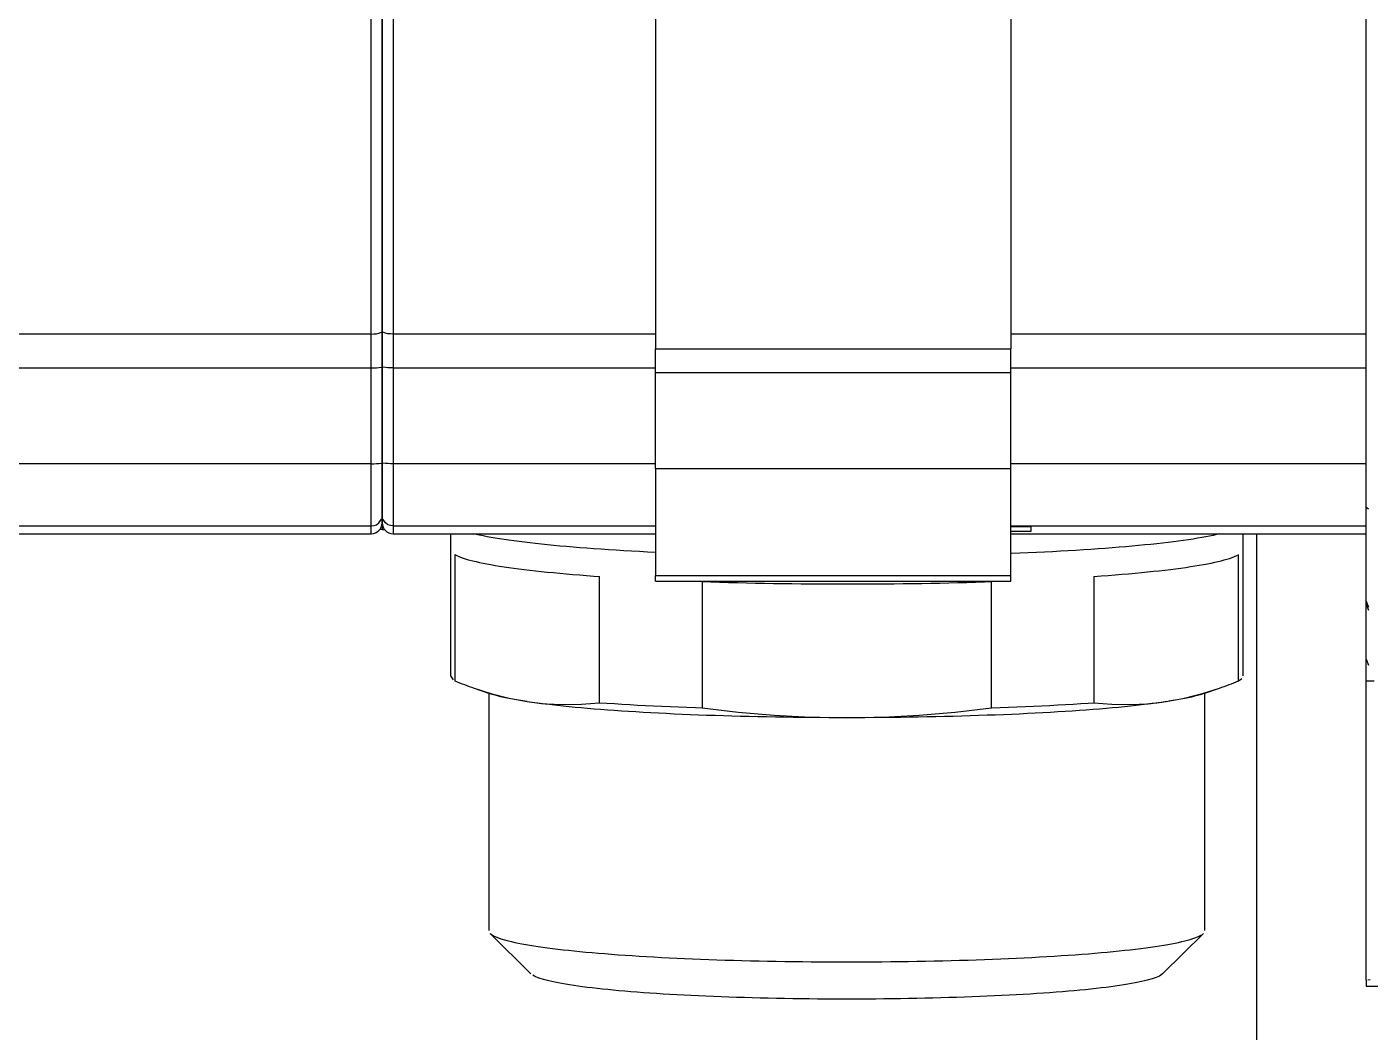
# Model space of a CAD drawing. Header units: millimetres. Extents: x 441156 to 441876, y 4514765 to 4515211.
# Drawn here: x 441490.2165 to 441490.4623, y 4515046.7734 to 4515046.9573 of the extents above; entities that cross this region are included whole.
import ezdxf

# ---------------------------------------------------------------- set-up
doc = ezdxf.new("R2010")
doc.units = ezdxf.units.MM
for name, color, linetype in [('Collettore SL', 7, 'Continuous'), ('Etichertta', 252, 'Continuous'), ('Piantone', 5, 'Continuous'), ('Staffa', 8, 'Continuous')]:
    doc.layers.add(name, color=color, linetype=linetype)

msp = doc.modelspace()

# ---------------------------------------------------------------- linework, layer by layer
at = {"layer": 'Collettore SL', "color": 254, "linetype": 'Continuous'}
for p, q in [((441490.2795003175, 4515046.901143648), (441490.2795003175, 4515047.08112115)), ((441490.2815003175, 4515046.901729777), (441490.2815003175, 4515047.080875974)), ((441490.2815003175, 4515047.080875974), (441490.2815003175, 4515046.901729777)), ((441490.2835003175, 4515047.08112115), (441490.2835003175, 4515046.901143648)), ((441490.2795003175, 4515046.901143648), (441490.1465003175, 4515046.901143648)), ((441490.2795003175, 4515046.894966393), (441490.2795003175, 4515046.901143648)), ((441490.2815003175, 4515046.895140704), (441490.2815003175, 4515046.901729777)), ((441490.2815003175, 4515046.901729777), (441490.2815003175, 4515046.895140704)), ((441490.3315003175, 4515046.901143648), (441490.2835003175, 4515046.901143648)), ((441490.2835003175, 4515046.901143648), (441490.2835003175, 4515046.894966393)), ((441490.4615003175, 4515046.901143648), (441490.3965003175, 4515046.901143648)), ((441490.1465003175, 4515046.894966393), (441490.2795003175, 4515046.894966393)), ((441490.2795003175, 4515046.877421947), (441490.2795003175, 4515046.894966393)), ((441490.2815003175, 4515046.877596259), (441490.2815003175, 4515046.895140704)), ((441490.2815003175, 4515046.895140704), (441490.2815003175, 4515046.877596259)), ((441490.2835003175, 4515046.894966393), (441490.3315003175, 4515046.894966393)), ((441490.2835003175, 4515046.894966393), (441490.2835003175, 4515046.877421947)), ((441490.3965003175, 4515046.894966393), (441490.4615003175, 4515046.894966393)), ((441490.2795003175, 4515046.877421947), (441490.1465003175, 4515046.877421947)), ((441490.2795003175, 4515046.866037474), (441490.2795003175, 4515046.877421947)), ((441490.2815003175, 4515046.868033301), (441490.2815003175, 4515046.877596259)), ((441490.2815003175, 4515046.877596259), (441490.2815003175, 4515046.868033301)), ((441490.3315003175, 4515046.877421947), (441490.2835003175, 4515046.877421947)), ((441490.2835003175, 4515046.877421947), (441490.2835003175, 4515046.866037474)), ((441490.4615003175, 4515046.877421947), (441490.3965003175, 4515046.877421947)), ((441490.2815003175, 4515046.866597868), (441490.2815003175, 4515046.868033301)), ((441490.2815003175, 4515046.868033301), (441490.2815003175, 4515046.866597868)), ((441490.1465003175, 4515046.866037474), (441490.2795003175, 4515046.866037474)), ((441490.2795003175, 4515046.864597867), (441490.2795003175, 4515046.866037474)), ((441490.2815003175, 4515046.866597868), (441490.2815003175, 4515046.865395549)), ((441490.2835003175, 4515046.866037474), (441490.3315003175, 4515046.866037474)), ((441490.2835003175, 4515046.866037474), (441490.2835003175, 4515046.864597867)), ((441490.3965003175, 4515046.866037474), (441490.4615003175, 4515046.866037474)), ((441490.3965003175, 4515046.865916626), (441490.4002503175, 4515046.865916626)), ((441490.4002503175, 4515046.865088319), (441490.4002503175, 4515046.865916626)), ((441490.157088747, 4515046.864597867), (441490.2795003175, 4515046.864597867)), ((441490.2815003175, 4515046.865395549), (441490.281098576, 4515046.865395549)), ((441490.2815003175, 4515046.865398976), (441490.2818999494, 4515046.865398359)), ((441490.2835003175, 4515046.864597867), (441490.3259459691, 4515046.864597867)), ((441490.3259343512, 4515046.864597868), (441490.331489655, 4515046.864606398)), ((441490.3965003175, 4515046.865088319), (441490.4002503175, 4515046.865088319)), ((441490.3965021928, 4515046.864623599), (441490.4070896255, 4515046.864597867)), ((441490.407088747, 4515046.864597867), (441490.4615003175, 4515046.864597867))]:
    msp.add_line(p, q, dxfattribs=at)
for points in [[(441490.2795003175, 4515046.901143648, 0), (441490.2795701165, 4515046.901144004, 0), (441490.2796398305, 4515046.901145075, 0), (441490.2797093744, 4515046.901146859, 0), (441490.2797786637, 4515046.901149352, 0), (441490.2798476138, 4515046.901152552, 0), (441490.2799161409, 4515046.901156456, 0), (441490.2799841613, 4515046.901161058, 0), (441490.2800515922, 4515046.901166353, 0), (441490.2801183515, 4515046.901172335, 0), (441490.2801843578, 4515046.901178995, 0), (441490.2802495307, 4515046.901186327, 0), (441490.2803137908, 4515046.901194321, 0), (441490.2803770598, 4515046.901202967, 0), (441490.2804392606, 4515046.901212255, 0), (441490.2805003175, 4515046.901222174, 0), (441490.280560156, 4515046.901232711, 0), (441490.2806187033, 4515046.901243853, 0), (441490.280675888, 4515046.901255588, 0), (441490.2807316405, 4515046.901267901, 0), (441490.2807858927, 4515046.901280776, 0), (441490.2808385787, 4515046.901294198, 0), (441490.2808896342, 4515046.901308151, 0), (441490.2809389971, 4515046.901322617, 0), (441490.2809866071, 4515046.90133758, 0), (441490.2810324064, 4515046.90135302, 0), (441490.281076339, 4515046.90136892, 0), (441490.2811183515, 4515046.901385259, 0), (441490.2811583926, 4515046.901402017, 0), (441490.2811964137, 4515046.901419176, 0), (441490.2812323683, 4515046.901436712, 0), (441490.2812662127, 4515046.901454605, 0), (441490.2812979056, 4515046.901472834, 0), (441490.2813274084, 4515046.901491377, 0), (441490.2813546852, 4515046.901510209, 0), (441490.2813797027, 4515046.901529308, 0), (441490.2814024305, 4515046.901548653, 0), (441490.2814228409, 4515046.901568217, 0), (441490.281440909, 4515046.901587979, 0), (441490.2814566127, 4515046.901607913, 0), (441490.281469933, 4515046.901627996, 0), (441490.2814808536, 4515046.901648203, 0), (441490.2814893613, 4515046.901668509, 0), (441490.2814954456, 4515046.90168889, 0), (441490.2814990992, 4515046.901709321, 0), (441490.2815003175, 4515046.901729777, 0)], [(441490.2835003175, 4515046.901143648, 0), (441490.2834305185, 4515046.901144004, 0), (441490.2833608045, 4515046.901145075, 0), (441490.2832912606, 4515046.901146859, 0), (441490.2832219713, 4515046.901149352, 0), (441490.2831530211, 4515046.901152552, 0), (441490.2830844941, 4515046.901156456, 0), (441490.2830164737, 4515046.901161058, 0), (441490.2829490428, 4515046.901166353, 0), (441490.2828822835, 4515046.901172335, 0), (441490.2828162772, 4515046.901178995, 0), (441490.2827511043, 4515046.901186327, 0), (441490.2826868442, 4515046.901194321, 0), (441490.2826235752, 4515046.901202967, 0), (441490.2825613744, 4515046.901212255, 0), (441490.2825003175, 4515046.901222174, 0), (441490.282440479, 4515046.901232711, 0), (441490.2823819317, 4515046.901243853, 0), (441490.282324747, 4515046.901255588, 0), (441490.2822689945, 4515046.901267901, 0), (441490.2822147423, 4515046.901280776, 0), (441490.2821620563, 4515046.901294198, 0), (441490.2821110007, 4515046.901308151, 0), (441490.2820616379, 4515046.901322617, 0), (441490.2820140278, 4515046.90133758, 0), (441490.2819682286, 4515046.90135302, 0), (441490.281924296, 4515046.90136892, 0), (441490.2818822835, 4515046.901385259, 0), (441490.2818422423, 4515046.901402017, 0), (441490.2818042213, 4515046.901419176, 0), (441490.2817682667, 4515046.901436712, 0), (441490.2817344223, 4515046.901454605, 0), (441490.2817027294, 4515046.901472834, 0), (441490.2816732266, 4515046.901491377, 0), (441490.2816459498, 4515046.901510209, 0), (441490.2816209323, 4515046.901529308, 0), (441490.2815982045, 4515046.901548653, 0), (441490.2815777941, 4515046.901568217, 0), (441490.281559726, 4515046.901587979, 0), (441490.2815440223, 4515046.901607913, 0), (441490.281530702, 4515046.901627996, 0), (441490.2815197813, 4515046.901648203, 0), (441490.2815112737, 4515046.901668509, 0), (441490.2815051894, 4515046.90168889, 0), (441490.2815015359, 4515046.901709321, 0), (441490.2815003175, 4515046.901729777, 0)], [(441490.2795003175, 4515046.894966393, 0), (441490.2795701165, 4515046.894966499, 0), (441490.2796398305, 4515046.894966817, 0), (441490.2797093744, 4515046.894967347, 0), (441490.2797786637, 4515046.894968089, 0), (441490.2798476138, 4515046.894969041, 0), (441490.2799161409, 4515046.894970202, 0), (441490.2799841613, 4515046.89497157, 0), (441490.2800515922, 4515046.894973145, 0), (441490.2801183515, 4515046.894974924, 0), (441490.2801843578, 4515046.894976905, 0), (441490.2802495307, 4515046.894979085, 0), (441490.2803137908, 4515046.894981463, 0), (441490.2803770598, 4515046.894984034, 0), (441490.2804392606, 4515046.894986796, 0), (441490.2805003175, 4515046.894989746, 0), (441490.280560156, 4515046.89499288, 0), (441490.2806187033, 4515046.894996193, 0), (441490.280675888, 4515046.894999683, 0), (441490.2807316405, 4515046.895003345, 0), (441490.2807858927, 4515046.895007174, 0), (441490.2808385787, 4515046.895011165, 0), (441490.2808896342, 4515046.895015315, 0), (441490.2809389971, 4515046.895019617, 0), (441490.2809866071, 4515046.895024067, 0), (441490.2810324064, 4515046.895028659, 0), (441490.281076339, 4515046.895033387, 0), (441490.2811183515, 4515046.895038246, 0), (441490.2811583926, 4515046.895043231, 0), (441490.2811964137, 4515046.895048333, 0), (441490.2812323683, 4515046.895053548, 0), (441490.2812662127, 4515046.895058869, 0), (441490.2812979056, 4515046.895064291, 0), (441490.2813274084, 4515046.895069805, 0), (441490.2813546852, 4515046.895075406, 0), (441490.2813797027, 4515046.895081086, 0), (441490.2814024305, 4515046.895086839, 0), (441490.2814228409, 4515046.895092657, 0), (441490.281440909, 4515046.895098534, 0), (441490.2814566127, 4515046.895104462, 0), (441490.281469933, 4515046.895110435, 0), (441490.2814808536, 4515046.895116445, 0), (441490.2814893613, 4515046.895122483, 0), (441490.2814954456, 4515046.895128544, 0), (441490.2814990992, 4515046.89513462, 0), (441490.2815003175, 4515046.895140704, 0)], [(441490.2835003175, 4515046.894966393, 0), (441490.2834305185, 4515046.894966499, 0), (441490.2833608045, 4515046.894966817, 0), (441490.2832912606, 4515046.894967347, 0), (441490.2832219713, 4515046.894968089, 0), (441490.2831530211, 4515046.894969041, 0), (441490.2830844941, 4515046.894970202, 0), (441490.2830164737, 4515046.89497157, 0), (441490.2829490428, 4515046.894973145, 0), (441490.2828822835, 4515046.894974924, 0), (441490.2828162772, 4515046.894976905, 0), (441490.2827511043, 4515046.894979085, 0), (441490.2826868442, 4515046.894981463, 0), (441490.2826235752, 4515046.894984034, 0), (441490.2825613744, 4515046.894986796, 0), (441490.2825003175, 4515046.894989746, 0), (441490.282440479, 4515046.89499288, 0), (441490.2823819317, 4515046.894996193, 0), (441490.282324747, 4515046.894999683, 0), (441490.2822689945, 4515046.895003345, 0), (441490.2822147423, 4515046.895007174, 0), (441490.2821620563, 4515046.895011165, 0), (441490.2821110007, 4515046.895015315, 0), (441490.2820616379, 4515046.895019617, 0), (441490.2820140278, 4515046.895024067, 0), (441490.2819682286, 4515046.895028659, 0), (441490.281924296, 4515046.895033387, 0), (441490.2818822835, 4515046.895038246, 0), (441490.2818422423, 4515046.895043231, 0), (441490.2818042213, 4515046.895048333, 0), (441490.2817682667, 4515046.895053548, 0), (441490.2817344223, 4515046.895058869, 0), (441490.2817027294, 4515046.895064291, 0), (441490.2816732266, 4515046.895069805, 0), (441490.2816459498, 4515046.895075406, 0), (441490.2816209323, 4515046.895081086, 0), (441490.2815982045, 4515046.895086839, 0), (441490.2815777941, 4515046.895092657, 0), (441490.281559726, 4515046.895098534, 0), (441490.2815440223, 4515046.895104462, 0), (441490.281530702, 4515046.895110435, 0), (441490.2815197813, 4515046.895116445, 0), (441490.2815112737, 4515046.895122483, 0), (441490.2815051894, 4515046.895128544, 0), (441490.2815015359, 4515046.89513462, 0), (441490.2815003175, 4515046.895140704, 0)], [(441490.2795003175, 4515046.877421947, 0), (441490.2795701165, 4515046.877422053, 0), (441490.2796398305, 4515046.877422372, 0), (441490.2797093744, 4515046.877422902, 0), (441490.2797786637, 4515046.877423644, 0), (441490.2798476138, 4515046.877424595, 0), (441490.2799161409, 4515046.877425756, 0), (441490.2799841613, 4515046.877427125, 0), (441490.2800515922, 4515046.8774287, 0), (441490.2801183515, 4515046.877430479, 0), (441490.2801843578, 4515046.877432459, 0), (441490.2802495307, 4515046.87743464, 0), (441490.2803137908, 4515046.877437017, 0), (441490.2803770598, 4515046.877439588, 0), (441490.2804392606, 4515046.877442351, 0), (441490.2805003175, 4515046.8774453, 0), (441490.280560156, 4515046.877448434, 0), (441490.2806187033, 4515046.877451748, 0), (441490.280675888, 4515046.877455237, 0), (441490.2807316405, 4515046.877458899, 0), (441490.2807858927, 4515046.877462728, 0), (441490.2808385787, 4515046.87746672, 0), (441490.2808896342, 4515046.87747087, 0), (441490.2809389971, 4515046.877475171, 0), (441490.2809866071, 4515046.877479621, 0), (441490.2810324064, 4515046.877484214, 0), (441490.281076339, 4515046.877488942, 0), (441490.2811183515, 4515046.877493801, 0), (441490.2811583926, 4515046.877498785, 0), (441490.2811964137, 4515046.877503888, 0), (441490.2812323683, 4515046.877509103, 0), (441490.2812662127, 4515046.877514425, 0), (441490.2812979056, 4515046.877519846, 0), (441490.2813274084, 4515046.877525359, 0), (441490.2813546852, 4515046.87753096, 0), (441490.2813797027, 4515046.877536641, 0), (441490.2814024305, 4515046.877542393, 0), (441490.2814228409, 4515046.877548212, 0), (441490.281440909, 4515046.877554089, 0), (441490.2814566127, 4515046.877560018, 0), (441490.281469933, 4515046.87756599, 0), (441490.2814808536, 4515046.877571999, 0), (441490.2814893613, 4515046.877578038, 0), (441490.2814954456, 4515046.8775841, 0), (441490.2814990992, 4515046.877590176, 0), (441490.2815003175, 4515046.877596259, 0)], [(441490.2835003175, 4515046.877421947, 0), (441490.2834305185, 4515046.877422053, 0), (441490.2833608045, 4515046.877422372, 0), (441490.2832912606, 4515046.877422902, 0), (441490.2832219713, 4515046.877423644, 0), (441490.2831530211, 4515046.877424595, 0), (441490.2830844941, 4515046.877425756, 0), (441490.2830164737, 4515046.877427125, 0), (441490.2829490428, 4515046.8774287, 0), (441490.2828822835, 4515046.877430479, 0), (441490.2828162772, 4515046.877432459, 0), (441490.2827511043, 4515046.87743464, 0), (441490.2826868442, 4515046.877437017, 0), (441490.2826235752, 4515046.877439588, 0), (441490.2825613744, 4515046.877442351, 0), (441490.2825003175, 4515046.8774453, 0), (441490.282440479, 4515046.877448434, 0), (441490.2823819317, 4515046.877451748, 0), (441490.282324747, 4515046.877455237, 0), (441490.2822689945, 4515046.877458899, 0), (441490.2822147423, 4515046.877462728, 0), (441490.2821620563, 4515046.87746672, 0), (441490.2821110007, 4515046.87747087, 0), (441490.2820616379, 4515046.877475171, 0), (441490.2820140278, 4515046.877479621, 0), (441490.2819682286, 4515046.877484214, 0), (441490.281924296, 4515046.877488942, 0), (441490.2818822835, 4515046.877493801, 0), (441490.2818422423, 4515046.877498785, 0), (441490.2818042213, 4515046.877503888, 0), (441490.2817682667, 4515046.877509103, 0), (441490.2817344223, 4515046.877514425, 0), (441490.2817027294, 4515046.877519846, 0), (441490.2816732266, 4515046.877525359, 0), (441490.2816459498, 4515046.87753096, 0), (441490.2816209323, 4515046.877536641, 0), (441490.2815982045, 4515046.877542393, 0), (441490.2815777941, 4515046.877548212, 0), (441490.281559726, 4515046.877554089, 0), (441490.2815440223, 4515046.877560018, 0), (441490.281530702, 4515046.87756599, 0), (441490.2815197813, 4515046.877571999, 0), (441490.2815112737, 4515046.877578038, 0), (441490.2815051894, 4515046.8775841, 0), (441490.2815015359, 4515046.877590176, 0), (441490.2815003175, 4515046.877596259, 0)], [(441490.2795003175, 4515046.866037474, 0), (441490.2795701165, 4515046.866038689, 0), (441490.2796398305, 4515046.866042336, 0), (441490.2797093744, 4515046.866048407, 0), (441490.2797786637, 4515046.866056897, 0), (441490.2798476138, 4515046.866067795, 0), (441490.2799161409, 4515046.866081088, 0), (441490.2799841613, 4515046.866096758, 0), (441490.2800515922, 4515046.866114789, 0), (441490.2801183515, 4515046.866135157, 0), (441490.2801843578, 4515046.866157837, 0), (441490.2802495307, 4515046.866182802, 0), (441490.2803137908, 4515046.866210022, 0), (441490.2803770598, 4515046.866239463, 0), (441490.2804392606, 4515046.86627109, 0), (441490.2805003175, 4515046.866304864, 0), (441490.280560156, 4515046.866340743, 0), (441490.2806187033, 4515046.866378685, 0), (441490.280675888, 4515046.866418643, 0), (441490.2807316405, 4515046.866460567, 0), (441490.2807858927, 4515046.866504408, 0), (441490.2808385787, 4515046.866550112, 0), (441490.2808896342, 4515046.866597623, 0), (441490.2809389971, 4515046.866646883, 0), (441490.2809866071, 4515046.866697832, 0), (441490.2810324064, 4515046.866750408, 0), (441490.281076339, 4515046.866804547, 0), (441490.2811183515, 4515046.866860183, 0), (441490.2811583926, 4515046.866917249, 0), (441490.2811964137, 4515046.866975673, 0), (441490.2812323683, 4515046.867035387, 0), (441490.2812662127, 4515046.867096317, 0), (441490.2812979056, 4515046.867158388, 0), (441490.2813274084, 4515046.867221525, 0), (441490.2813546852, 4515046.867285651, 0), (441490.2813797027, 4515046.867350688, 0), (441490.2814024305, 4515046.867416557, 0), (441490.2814228409, 4515046.867483176, 0), (441490.281440909, 4515046.867550467, 0), (441490.2814566127, 4515046.867618346, 0), (441490.281469933, 4515046.867686729, 0), (441490.2814808536, 4515046.867755536, 0), (441490.2814893613, 4515046.86782468, 0), (441490.2814954456, 4515046.86789408, 0), (441490.2814990992, 4515046.867963647, 0), (441490.2815003175, 4515046.868033301, 0)], [(441490.2835003175, 4515046.866037474, 0), (441490.2834305185, 4515046.866038689, 0), (441490.2833608045, 4515046.866042336, 0), (441490.2832912606, 4515046.866048407, 0), (441490.2832219713, 4515046.866056897, 0), (441490.2831530211, 4515046.866067795, 0), (441490.2830844941, 4515046.866081088, 0), (441490.2830164737, 4515046.866096758, 0), (441490.2829490428, 4515046.866114789, 0), (441490.2828822835, 4515046.866135157, 0), (441490.2828162772, 4515046.866157837, 0), (441490.2827511043, 4515046.866182802, 0), (441490.2826868442, 4515046.866210022, 0), (441490.2826235752, 4515046.866239463, 0), (441490.2825613744, 4515046.86627109, 0), (441490.2825003175, 4515046.866304864, 0), (441490.282440479, 4515046.866340743, 0), (441490.2823819317, 4515046.866378685, 0), (441490.282324747, 4515046.866418643, 0), (441490.2822689945, 4515046.866460567, 0), (441490.2822147423, 4515046.866504408, 0), (441490.2821620563, 4515046.866550112, 0), (441490.2821110007, 4515046.866597623, 0), (441490.2820616379, 4515046.866646883, 0), (441490.2820140278, 4515046.866697832, 0), (441490.2819682286, 4515046.866750408, 0), (441490.281924296, 4515046.866804547, 0), (441490.2818822835, 4515046.866860183, 0), (441490.2818422423, 4515046.866917249, 0), (441490.2818042213, 4515046.866975673, 0), (441490.2817682667, 4515046.867035387, 0), (441490.2817344223, 4515046.867096317, 0), (441490.2817027294, 4515046.867158388, 0), (441490.2816732266, 4515046.867221525, 0), (441490.2816459498, 4515046.867285651, 0), (441490.2816209323, 4515046.867350688, 0), (441490.2815982045, 4515046.867416557, 0), (441490.2815777941, 4515046.867483176, 0), (441490.281559726, 4515046.867550467, 0), (441490.2815440223, 4515046.867618346, 0), (441490.281530702, 4515046.867686729, 0), (441490.2815197813, 4515046.867755536, 0), (441490.2815112737, 4515046.86782468, 0), (441490.2815051894, 4515046.86789408, 0), (441490.2815015359, 4515046.867963647, 0), (441490.2815003175, 4515046.868033301, 0)]]:
    msp.add_polyline3d(points, dxfattribs=at)
for centre, start, end in [((441490.2795003175, 4515046.866597868), 270, 0), ((441490.2835003175, 4515046.866597868), 180, 270)]:
    msp.add_arc(centre, 0.00199999999999978, start, end, dxfattribs=at)
at = {"layer": 'Etichertta', "color": 254, "linetype": 'Continuous'}
for p, q in [((441490.3315003175, 4515047.082137289), (441490.3315003175, 4515046.898418914)), ((441490.3965003175, 4515047.082137289), (441490.3965003175, 4515046.898418914)), ((441490.3315003175, 4515046.898418914), (441490.3965003175, 4515046.898418914)), ((441490.3315003175, 4515046.894094835), (441490.3315003175, 4515046.898418914)), ((441490.3965003175, 4515046.894094835), (441490.3965003175, 4515046.898418914)), ((441490.3315003175, 4515046.894094835), (441490.3965003175, 4515046.894094835)), ((441490.3315003175, 4515046.876550389), (441490.3315003175, 4515046.894094835)), ((441490.3965003175, 4515046.876550389), (441490.3965003175, 4515046.894094835)), ((441490.3315003175, 4515046.876550389), (441490.3965003175, 4515046.876550389)), ((441490.3315003175, 4515046.876550389), (441490.3315003175, 4515046.856969096)), ((441490.3965003175, 4515046.856969096), (441490.3965003175, 4515046.876550389)), ((441490.3315003175, 4515046.856969096), (441490.3965003175, 4515046.856969096)), ((441490.3315003175, 4515046.855951558), (441490.3315003175, 4515046.856969096)), ((441490.3315003175, 4515046.855951558), (441490.3965003175, 4515046.855951558)), ((441490.3965003175, 4515046.855951558), (441490.3965003175, 4515046.856969096))]:
    msp.add_line(p, q, dxfattribs=at)
at = {"layer": 'Piantone', "color": 254, "linetype": 'Continuous'}
for p, q in [((441490.2940003175, 4515046.864597867), (441490.2940003175, 4515046.838653645)), ((441490.4390003175, 4515046.838653645), (441490.4390003175, 4515046.864597867)), ((441490.2948148462, 4515046.860801069), (441490.2948148462, 4515046.837709128)), ((441490.4381857888, 4515046.837709128), (441490.4381857888, 4515046.860801069)), ((441490.3212723593, 4515046.83371515), (441490.3212723593, 4515046.856807091)), ((441490.3400428044, 4515046.855862574), (441490.3400428044, 4515046.832770633)), ((441490.3929578306, 4515046.832770633), (441490.3929578306, 4515046.855862574)), ((441490.4117282757, 4515046.856807091), (441490.4117282757, 4515046.83371515)), ((441490.2983056573, 4515046.836367629), (441490.3009793793, 4515046.835426601)), ((441490.4320212557, 4515046.835426601), (441490.4346948269, 4515046.836367576)), ((441490.3010003175, 4515046.835419252), (441490.3010003175, 4515046.792011958)), ((441490.4320003175, 4515046.792011958), (441490.4320003175, 4515046.835419252)), ((441490.3012514762, 4515046.791512511), (441490.3087227176, 4515046.78409824)), ((441490.4242779174, 4515046.78409824), (441490.4317491588, 4515046.791512511))]:
    msp.add_line(p, q, dxfattribs=at)
for points in [[(441490.3315003175, 4515046.861192853, 0), (441490.3300187466, 4515046.861266024, 0), (441490.3285573027, 4515046.861342209, 0), (441490.3271167921, 4515046.861421364, 0), (441490.3256980097, 4515046.861503446, 0), (441490.3243017381, 4515046.861588409, 0), (441490.3229287476, 4515046.861676208, 0), (441490.3215797959, 4515046.861766792, 0), (441490.3202556269, 4515046.861860113, 0), (441490.3189569715, 4515046.861956119, 0), (441490.3176845459, 4515046.862054756, 0), (441490.3164390523, 4515046.862155971, 0), (441490.3152211776, 4515046.862259707, 0), (441490.314031594, 4515046.862365909, 0), (441490.3128709577, 4515046.862474516, 0), (441490.3117399089, 4515046.862585468, 0), (441490.3106390717, 4515046.862698706, 0), (441490.3095690535, 4515046.862814165, 0), (441490.3085304445, 4515046.862931783, 0), (441490.3075238178, 4515046.863051495, 0), (441490.3065497287, 4515046.863173234, 0), (441490.3056087146, 4515046.863296933, 0), (441490.3047012948, 4515046.863422525, 0), (441490.3038279698, 4515046.863549939, 0), (441490.3029892215, 4515046.863679106, 0), (441490.3021855126, 4515046.863809955, 0), (441490.3014172864, 4515046.863942413, 0), (441490.300684967, 4515046.864076406, 0), (441490.2999889581, 4515046.864211862, 0), (441490.299329644, 4515046.864348705, 0), (441490.2987073882, 4515046.864486859, 0), (441490.2982381766, 4515046.864597867, 0)], [(441490.3315003175, 4515046.861192853, 0), (441490.3300187466, 4515046.861266024, 0), (441490.3285573027, 4515046.861342209, 0), (441490.3271167921, 4515046.861421364, 0), (441490.3256980097, 4515046.861503446, 0), (441490.3243017381, 4515046.861588409, 0), (441490.3229287476, 4515046.861676208, 0), (441490.3215797959, 4515046.861766792, 0), (441490.3202556269, 4515046.861860113, 0), (441490.3189569715, 4515046.861956119, 0), (441490.3176845459, 4515046.862054756, 0), (441490.3164390523, 4515046.862155971, 0), (441490.3152211776, 4515046.862259707, 0), (441490.314031594, 4515046.862365909, 0), (441490.3128709577, 4515046.862474516, 0), (441490.3117399089, 4515046.862585468, 0), (441490.3106390717, 4515046.862698706, 0), (441490.3095690535, 4515046.862814165, 0), (441490.3085304445, 4515046.862931783, 0), (441490.3075238178, 4515046.863051495, 0), (441490.3065497287, 4515046.863173234, 0), (441490.3056087146, 4515046.863296933, 0), (441490.3047012948, 4515046.863422525, 0), (441490.3038279698, 4515046.863549939, 0), (441490.3029892215, 4515046.863679106, 0), (441490.3021855126, 4515046.863809955, 0), (441490.3014172864, 4515046.863942413, 0), (441490.300684967, 4515046.864076406, 0), (441490.2999889581, 4515046.864211862, 0), (441490.299329644, 4515046.864348705, 0), (441490.2987073882, 4515046.864486859, 0), (441490.2982381766, 4515046.864597867, 0)], [(441490.4347624584, 4515046.864597867, 0), (441490.4341699877, 4515046.864458721, 0), (441490.4335401833, 4515046.864320827, 0), (441490.4328733927, 4515046.864184259, 0), (441490.4321699837, 4515046.864049095, 0), (441490.4314303444, 4515046.863915406, 0), (441490.4306548829, 4515046.86378327, 0), (441490.429844027, 4515046.863652756, 0), (441490.4289982241, 4515046.86352394, 0), (441490.4281179407, 4515046.86339689, 0), (441490.4272036626, 4515046.863271676, 0), (441490.4262558941, 4515046.863148369, 0), (441490.4252751582, 4515046.863027036, 0), (441490.4242619959, 4515046.862907744, 0), (441490.4232169662, 4515046.862790558, 0), (441490.4221406456, 4515046.862675545, 0), (441490.421033628, 4515046.862562766, 0), (441490.4198965241, 4515046.862452284, 0), (441490.4187299612, 4515046.862344162, 0), (441490.4175345829, 4515046.862238456, 0), (441490.4163110488, 4515046.862135226, 0), (441490.4150600338, 4515046.862034529, 0), (441490.4137822283, 4515046.861936422, 0), (441490.412478337, 4515046.861840957, 0), (441490.4111490794, 4515046.861748187, 0), (441490.4097951889, 4515046.861658164, 0), (441490.4084174124, 4515046.861570938, 0), (441490.40701651, 4515046.861486555, 0), (441490.4055932546, 4515046.861405063, 0), (441490.4041484314, 4515046.861326507, 0), (441490.4026828376, 4515046.861250931, 0), (441490.4011972817, 4515046.861178376, 0), (441490.3996925834, 4515046.861108881, 0), (441490.3981695726, 4515046.861042487, 0), (441490.3966290898, 4515046.860979227, 0), (441490.3965003175, 4515046.860974113, 0)], [(441490.4347624584, 4515046.864597867, 0), (441490.4341699877, 4515046.864458721, 0), (441490.4335401833, 4515046.864320827, 0), (441490.4328733927, 4515046.864184259, 0), (441490.4321699837, 4515046.864049095, 0), (441490.4314303444, 4515046.863915406, 0), (441490.4306548829, 4515046.86378327, 0), (441490.429844027, 4515046.863652756, 0), (441490.4289982241, 4515046.86352394, 0), (441490.4281179407, 4515046.86339689, 0), (441490.4272036626, 4515046.863271676, 0), (441490.4262558941, 4515046.863148369, 0), (441490.4252751582, 4515046.863027036, 0), (441490.4242619959, 4515046.862907744, 0), (441490.4232169662, 4515046.862790558, 0), (441490.4221406456, 4515046.862675545, 0), (441490.421033628, 4515046.862562766, 0), (441490.4198965241, 4515046.862452284, 0), (441490.4187299612, 4515046.862344162, 0), (441490.4175345829, 4515046.862238456, 0), (441490.4163110488, 4515046.862135226, 0), (441490.4150600338, 4515046.862034529, 0), (441490.4137822283, 4515046.861936422, 0), (441490.412478337, 4515046.861840957, 0), (441490.4111490794, 4515046.861748187, 0), (441490.4097951889, 4515046.861658164, 0), (441490.4084174124, 4515046.861570938, 0), (441490.40701651, 4515046.861486555, 0), (441490.4055932546, 4515046.861405063, 0), (441490.4041484314, 4515046.861326507, 0), (441490.4026828376, 4515046.861250931, 0), (441490.4011972817, 4515046.861178376, 0), (441490.3996925834, 4515046.861108881, 0), (441490.3981695726, 4515046.861042487, 0), (441490.3966290898, 4515046.860979227, 0), (441490.3965003175, 4515046.860974113, 0)], [(441490.2948148462, 4515046.860801069, 0), (441490.2950891499, 4515046.860654589, 0), (441490.2954028516, 4515046.86050871, 0), (441490.2957557781, 4515046.860363515, 0), (441490.2961477347, 4515046.860219081, 0), (441490.2965785051, 4515046.860075491, 0), (441490.2970478518, 4515046.85993282, 0), (441490.2975555158, 4515046.85979115, 0), (441490.298101217, 4515046.859650559, 0), (441490.2986846543, 4515046.859511124, 0), (441490.2993055059, 4515046.85937292, 0), (441490.2999634292, 4515046.859236027, 0), (441490.3006580612, 4515046.859100518, 0), (441490.3013890187, 4515046.858966468, 0), (441490.3021558985, 4515046.858833951, 0), (441490.3029582774, 4515046.858703041, 0), (441490.3037957128, 4515046.858573809, 0), (441490.3046677426, 4515046.858446327, 0), (441490.3055738858, 4515046.858320666, 0), (441490.3065136424, 4515046.858196893, 0), (441490.3074864939, 4515046.858075079, 0), (441490.3084919037, 4515046.85795529, 0), (441490.309529317, 4515046.857837591, 0), (441490.3105981615, 4515046.85772205, 0), (441490.3116978475, 4515046.857608727, 0), (441490.3128277683, 4515046.857497687, 0), (441490.3139873005, 4515046.857388991, 0), (441490.3151758044, 4515046.857282698, 0), (441490.3163926243, 4515046.857178868, 0), (441490.3176370889, 4515046.857077557, 0), (441490.3189085117, 4515046.856978821, 0), (441490.320206191, 4515046.856882715, 0), (441490.3212723593, 4515046.856807091, 0)], [(441490.4117282757, 4515046.856807091, 0), (441490.4130466282, 4515046.856901036, 0), (441490.4143393009, 4515046.856997653, 0), (441490.4156055806, 4515046.857096889, 0), (441490.4168447686, 4515046.85719869, 0), (441490.4180561813, 4515046.857303, 0), (441490.4192391504, 4515046.85740976, 0), (441490.4203930233, 4515046.857518913, 0), (441490.4215171632, 4515046.857630398, 0), (441490.4226109501, 4515046.857744154, 0), (441490.4236737805, 4515046.857860116, 0), (441490.4247050679, 4515046.857978223, 0), (441490.4257042435, 4515046.858098407, 0), (441490.426670756, 4515046.858220604, 0), (441490.4276040722, 4515046.858344746, 0), (441490.4285036771, 4515046.858470764, 0), (441490.4293690745, 4515046.858598589, 0), (441490.4301997868, 4515046.85872815, 0), (441490.4309953558, 4515046.858859375, 0), (441490.4317553426, 4515046.858992194, 0), (441490.4324793278, 4515046.859126531, 0), (441490.4331669121, 4515046.859262313, 0), (441490.433817716, 4515046.859399465, 0), (441490.4344313807, 4515046.859537912, 0), (441490.4350075674, 4515046.859677576, 0), (441490.4355459583, 4515046.859818381, 0), (441490.4360462564, 4515046.85996025, 0), (441490.4365081856, 4515046.860103103, 0), (441490.4369314912, 4515046.860246863, 0), (441490.4373159395, 4515046.860391449, 0), (441490.4376613185, 4515046.860536783, 0), (441490.4379674376, 4515046.860682784, 0), (441490.4381857888, 4515046.860801069, 0)], [(441490.3400428044, 4515046.855862574, 0), (441490.3416354606, 4515046.855810038, 0), (441490.343241835, 4515046.855760776, 0), (441490.3448610411, 4515046.855714818, 0), (441490.3464921857, 4515046.855672185, 0), (441490.348134369, 4515046.855632904, 0), (441490.3497866848, 4515046.855596995, 0), (441490.3514482216, 4515046.855564478, 0), (441490.3531180628, 4515046.855535371, 0), (441490.354795287, 4515046.855509691, 0), (441490.3564789689, 4515046.855487451, 0), (441490.3581681796, 4515046.855468663, 0), (441490.3598619872, 4515046.855453338, 0), (441490.3615594573, 4515046.855441486, 0), (441490.3632596532, 4515046.855433111, 0), (441490.364961637, 4515046.855428218, 0), (441490.3666644697, 4515046.855426812, 0), (441490.3683672119, 4515046.85542889, 0), (441490.370068924, 4515046.855434454, 0), (441490.3717686674, 4515046.8554435, 0), (441490.3734655042, 4515046.855456023, 0), (441490.3751584982, 4515046.855472016, 0), (441490.3768467155, 4515046.85549147, 0), (441490.3785292247, 4515046.855514375, 0), (441490.3802050974, 4515046.855540716, 0), (441490.3818734091, 4515046.855570482, 0), (441490.3835332394, 4515046.855603654, 0), (441490.3851836726, 4515046.855640215, 0), (441490.3868237981, 4515046.855680144, 0), (441490.3884527109, 4515046.855723419, 0), (441490.3900695126, 4515046.855770017, 0), (441490.391673311, 4515046.855819913, 0), (441490.3929578306, 4515046.855862574, 0)], [(441490.2940003175, 4515046.838653645, 0), (441490.2940203168, 4515046.838505237, 0), (441490.2940803037, 4515046.838356911, 0), (441490.2941802451, 4515046.838208748, 0), (441490.2943200858, 4515046.838060832, 0), (441490.2944997487, 4515046.837913241, 0), (441490.2947191348, 4515046.83776606, 0), (441490.2948148462, 4515046.837709128, 0)], [(441490.4381857888, 4515046.837709128, 0), (441490.4384205433, 4515046.837856129, 0), (441490.4386156191, 4515046.83800357, 0), (441490.4387709085, 4515046.83815137, 0), (441490.4388863257, 4515046.838299448, 0), (441490.4389618073, 4515046.83844772, 0), (441490.4389973116, 4515046.838596106, 0), (441490.4390003175, 4515046.838653645, 0)], [(441490.2983072759, 4515046.836367059, 0), (441490.3014001046, 4515046.835371763, 0), (441490.3047177509, 4515046.834519824, 0), (441490.3080436027, 4515046.833899213, 0)], [(441490.4249570323, 4515046.833899213, 0), (441490.4282642214, 4515046.834515683, 0), (441490.4315714105, 4515046.835363297, 0), (441490.4346933326, 4515046.83636705, 0)], [(441490.3080436027, 4515046.833899213, 0), (441490.3072394149, 4515046.834024098, 0), (441490.3064703433, 4515046.834150651, 0), (441490.3057368437, 4515046.8342788, 0), (441490.3050393507, 4515046.834408466, 0), (441490.3043782777, 4515046.834539573, 0), (441490.3037540164, 4515046.834672044, 0), (441490.3031669367, 4515046.8348058, 0), (441490.3026173865, 4515046.834940761, 0), (441490.3021056915, 4515046.835076849, 0), (441490.3016321548, 4515046.835213983, 0), (441490.3011970571, 4515046.835352079, 0), (441490.3009793793, 4515046.835426601, 0)], [(441490.3665003175, 4515046.830957706, 0), (441490.364857302, 4515046.83095945, 0), (441490.3632152601, 4515046.830964678, 0), (441490.3615751649, 4515046.830973388, 0), (441490.3599379882, 4515046.830985574, 0), (441490.3583047001, 4515046.831001231, 0), (441490.3566762684, 4515046.831020348, 0), (441490.3550536582, 4515046.831042914, 0), (441490.353437831, 4515046.831068915, 0), (441490.3518297442, 4515046.831098337, 0), (441490.3502303509, 4515046.831131161, 0), (441490.3486405985, 4515046.831167368, 0), (441490.3470614293, 4515046.831206938, 0), (441490.3454937791, 4515046.831249846, 0), (441490.3439385766, 4515046.831296067, 0), (441490.3423967437, 4515046.831345573, 0), (441490.3408691938, 4515046.831398336, 0), (441490.3393568321, 4515046.831454324, 0), (441490.3378605549, 4515046.831513504, 0), (441490.3363812487, 4515046.83157584, 0), (441490.3349197903, 4515046.831641296, 0), (441490.3334770455, 4515046.831709833, 0), (441490.3320538693, 4515046.831781411, 0), (441490.3306511051, 4515046.831855986, 0), (441490.3292695841, 4515046.831933516, 0), (441490.3279101249, 4515046.832013953, 0), (441490.3265735331, 4515046.832097251, 0), (441490.3252606008, 4515046.832183359, 0), (441490.3239721059, 4515046.832272227, 0), (441490.322708812, 4515046.832363802, 0), (441490.3214714676, 4515046.83245803, 0), (441490.3202608061, 4515046.832554855, 0), (441490.3190775447, 4515046.832654221, 0), (441490.3179223846, 4515046.832756067, 0), (441490.3167960104, 4515046.832860333, 0), (441490.3156990894, 4515046.832966957, 0), (441490.3146322719, 4515046.833075877, 0), (441490.3135961898, 4515046.833187029, 0), (441490.3125914571, 4515046.833300345, 0), (441490.3116186692, 4515046.833415759, 0), (441490.3106784026, 4515046.833533203, 0), (441490.3097712144, 4515046.833652606, 0), (441490.3088976422, 4515046.8337739, 0), (441490.3080582037, 4515046.833897009, 0), (441490.3080436027, 4515046.833899213, 0)], [(441490.3080436027, 4515046.833899213, 0), (441490.3113507919, 4515046.833517189, 0), (441490.314657981, 4515046.833366307, 0), (441490.317968785, 4515046.833437294, 0), (441490.3212723593, 4515046.83371515, 0)], [(441490.3212723593, 4515046.83371515, 0), (441490.3226156643, 4515046.83362393, 0), (441490.3239831807, 4515046.833535485, 0), (441490.325374154, 4515046.833449864, 0), (441490.3267878168, 4515046.833367114, 0), (441490.3282233892, 4515046.833287281, 0), (441490.3296800792, 4515046.833210408, 0), (441490.3311570831, 4515046.833136538, 0), (441490.3326535861, 4515046.833065712, 0), (441490.3341687624, 4515046.832997969, 0), (441490.3357017763, 4515046.832933346, 0), (441490.3372517818, 4515046.832871879, 0), (441490.338817924, 4515046.832813602, 0), (441490.3400428044, 4515046.832770633, 0)], [(441490.4249570323, 4515046.833899213, 0), (441490.4241182046, 4515046.833776071, 0), (441490.4232452344, 4515046.833654745, 0), (441490.4223386387, 4515046.833535307, 0), (441490.4213989549, 4515046.833417828, 0), (441490.4204267398, 4515046.833302378, 0), (441490.4194225695, 4515046.833189023, 0), (441490.418387039, 4515046.833077833, 0), (441490.417320762, 4515046.832968872, 0), (441490.4162243702, 4515046.832862206, 0), (441490.4150985135, 4515046.832757898, 0), (441490.4139438589, 4515046.832656008, 0), (441490.4127610906, 4515046.832556599, 0), (441490.4115509096, 4515046.832459728, 0), (441490.4103140329, 4515046.832365453, 0), (441490.4090511935, 4515046.832273831, 0), (441490.4077631397, 4515046.832184914, 0), (441490.4064506348, 4515046.832098756, 0), (441490.4051144564, 4515046.832015408, 0), (441490.4037553965, 4515046.83193492, 0), (441490.4023742603, 4515046.831857339, 0), (441490.4009718663, 4515046.83178271, 0), (441490.3995490454, 4515046.831711078, 0), (441490.3981066408, 4515046.831642487, 0), (441490.3966455073, 4515046.831576976, 0), (441490.3951665105, 4515046.831514584, 0), (441490.3936705271, 4515046.831455347, 0), (441490.3921584434, 4515046.831399303, 0), (441490.3906311554, 4515046.831346482, 0), (441490.3890895682, 4515046.831296918, 0), (441490.3875345953, 4515046.831250639, 0), (441490.3859671581, 4515046.831207671, 0), (441490.3843881854, 4515046.831168042, 0), (441490.3827986129, 4515046.831131775, 0), (441490.3811993825, 4515046.83109889, 0), (441490.3795914418, 4515046.831069408, 0), (441490.3779757438, 4515046.831043346, 0), (441490.3763532458, 4515046.831020718, 0), (441490.3747249091, 4515046.831001541, 0), (441490.3730916989, 4515046.830985823, 0), (441490.3714545827, 4515046.830973574, 0), (441490.3698145309, 4515046.830964802, 0), (441490.3681725151, 4515046.830959512, 0), (441490.3665295084, 4515046.830957707, 0), (441490.3665003175, 4515046.830957706, 0)], [(441490.3929578306, 4515046.832770633, 0), (441490.3945358901, 4515046.832826414, 0), (441490.3960984822, 4515046.832885411, 0), (441490.397644745, 4515046.832947589, 0), (441490.3991738251, 4515046.833012916, 0), (441490.4006848791, 4515046.833081355, 0), (441490.4021770733, 4515046.833152869, 0), (441490.4036495844, 4515046.833227417, 0), (441490.4051016002, 4515046.833304958, 0), (441490.4065323194, 4515046.833385451, 0), (441490.4079409527, 4515046.83346885, 0), (441490.409326723, 4515046.83355511, 0), (441490.4106888658, 4515046.833644181, 0), (441490.4117282757, 4515046.83371515, 0)], [(441490.4117282757, 4515046.83371515, 0), (441490.4150141517, 4515046.833438247, 0), (441490.4183135341, 4515046.833365981, 0), (441490.4216311804, 4515046.833515695, 0), (441490.4249570323, 4515046.833899213, 0)], [(441490.4320212557, 4515046.835426601, 0), (441490.431606906, 4515046.83528802, 0), (441490.4311539761, 4515046.835150359, 0), (441490.4306627343, 4515046.835013701, 0), (441490.4301334718, 4515046.834878124, 0), (441490.4295665021, 4515046.83474371, 0), (441490.4289621613, 4515046.834610539, 0), (441490.4283208074, 4515046.83447869, 0), (441490.4276428205, 4515046.834348241, 0), (441490.4269286023, 4515046.834219269, 0), (441490.4261785762, 4515046.83409185, 0), (441490.4253931865, 4515046.833966059, 0), (441490.4249570323, 4515046.833899213, 0)], [(441490.3400428044, 4515046.832770633, 0), (441490.3466145563, 4515046.831997699, 0), (441490.3532133212, 4515046.831427366, 0), (441490.3598486139, 4515046.831076253, 0), (441490.3665003175, 4515046.830957706, 0)], [(441490.3665003175, 4515046.830957706, 0), (441490.3731146958, 4515046.83107493, 0), (441490.3797290741, 4515046.831423296, 0), (441490.3863506821, 4515046.831994075, 0), (441490.3929578306, 4515046.832770633, 0)], [(441490.3010003175, 4515046.792011958, 0), (441490.3010203167, 4515046.791870897, 0), (441490.3010803022, 4515046.791729922, 0), (441490.3011802373, 4515046.79158912, 0), (441490.3012514762, 4515046.791512511, 0)], [(441490.4317491588, 4515046.791512511, 0), (441490.4318708354, 4515046.791653183, 0), (441490.4319525927, 4515046.791794074, 0), (441490.4319943807, 4515046.791935098, 0), (441490.4320003175, 4515046.792011958, 0)], [(441490.3012514762, 4515046.791512511, 0), (441490.3014129981, 4515046.791372144, 0), (441490.3016142663, 4515046.791232168, 0), (441490.3018551582, 4515046.791092668, 0), (441490.3021355264, 4515046.790953728, 0), (441490.3024551999, 4515046.790815436, 0), (441490.3028139835, 4515046.790677874, 0), (441490.303211658, 4515046.790541127, 0), (441490.3036479806, 4515046.790405278, 0), (441490.3041226848, 4515046.79027041, 0), (441490.3046354807, 4515046.790136606, 0), (441490.3051860553, 4515046.790003947, 0), (441490.3057740722, 4515046.789872514, 0), (441490.3063991725, 4515046.789742387, 0), (441490.3070609744, 4515046.789613646, 0), (441490.3077590737, 4515046.789486371, 0), (441490.3084930442, 4515046.789360637, 0), (441490.3092624376, 4515046.789236522, 0), (441490.310066784, 4515046.789114103, 0), (441490.3109055925, 4515046.788993453, 0), (441490.3117783505, 4515046.788874646, 0), (441490.3126845253, 4515046.788757754, 0), (441490.3136235634, 4515046.788642851, 0), (441490.3145948915, 4515046.788530004, 0), (441490.3155979164, 4515046.788419285, 0), (441490.3166320254, 4515046.788310759, 0), (441490.3176965872, 4515046.788204492, 0), (441490.3187909517, 4515046.788100552, 0), (441490.3199144506, 4515046.787998999, 0), (441490.3210663978, 4515046.787899897, 0), (441490.3222460898, 4515046.787803307, 0), (441490.3234528062, 4515046.787709286, 0), (441490.3246858103, 4515046.787617893, 0), (441490.3259443489, 4515046.787529184, 0), (441490.3272276535, 4515046.78744321, 0), (441490.3285349406, 4515046.787360028, 0), (441490.3298654117, 4515046.787279687, 0), (441490.3312182545, 4515046.787202235, 0), (441490.3325926427, 4515046.78712772, 0), (441490.3339877371, 4515046.787056188, 0), (441490.3354026858, 4515046.786987683, 0), (441490.3368366246, 4515046.786922244, 0), (441490.338288678, 4515046.786859916, 0), (441490.3397579592, 4515046.786800732, 0), (441490.341243571, 4515046.786744731, 0), (441490.3427446063, 4515046.786691946, 0), (441490.3442601482, 4515046.786642411, 0), (441490.3457892713, 4515046.786596154, 0), (441490.3473310421, 4515046.786553204, 0), (441490.3488845187, 4515046.786513588, 0), (441490.3504487527, 4515046.786477329, 0), (441490.3520227888, 4515046.786444451, 0), (441490.3536056658, 4515046.786414973, 0), (441490.3551964171, 4515046.786388911, 0), (441490.3567940713, 4515046.786366284, 0), (441490.3583976527, 4515046.786347104, 0), (441490.3600061821, 4515046.786331384, 0), (441490.3616186773, 4515046.786319133, 0), (441490.3632341535, 4515046.786310358, 0), (441490.3648516242, 4515046.786305065, 0), (441490.3664701018, 4515046.786303257, 0), (441490.3680885977, 4515046.786304935, 0), (441490.3697061238, 4515046.786310098, 0), (441490.3713216922, 4515046.786318743, 0), (441490.3729343164, 4515046.786330865, 0), (441490.3745430115, 4515046.786346455, 0), (441490.3761467953, 4515046.786365506, 0), (441490.3777446884, 4515046.786388005, 0), (441490.3793357149, 4515046.786413938, 0), (441490.3809189032, 4515046.786443289, 0), (441490.3824932867, 4515046.786476041, 0), (441490.3840579039, 4515046.786512174, 0), (441490.3856117993, 4515046.786551666, 0), (441490.3871540239, 4515046.786594491, 0), (441490.3886836361, 4515046.786640625, 0), (441490.3901997018, 4515046.786690039, 0), (441490.3917012951, 4515046.786742702, 0), (441490.3931874991, 4515046.786798583, 0), (441490.3946574062, 4515046.786857649, 0), (441490.3961101188, 4515046.786919862, 0), (441490.3975447498, 4515046.786985184, 0), (441490.398960423, 4515046.787053576, 0), (441490.400356274, 4515046.787124996, 0), (441490.4017314505, 4515046.787199399, 0), (441490.4030851126, 4515046.787276743, 0), (441490.4044164336, 4515046.787356977, 0), (441490.4057246007, 4515046.787440055, 0), (441490.4070088149, 4515046.787525924, 0), (441490.408268292, 4515046.787614533, 0), (441490.409502263, 4515046.787705827, 0), (441490.4107099742, 4515046.78779975, 0), (441490.4118906882, 4515046.787896246, 0), (441490.413043684, 4515046.787995255, 0), (441490.4141682574, 4515046.788096717, 0), (441490.4152637217, 4515046.788200569, 0), (441490.416329408, 4515046.78830675, 0), (441490.4173646655, 4515046.788415193, 0), (441490.418368862, 4515046.788525832, 0), (441490.4193413841, 4515046.7886386, 0), (441490.4202816383, 4515046.788753428, 0), (441490.4211890501, 4515046.788870247, 0), (441490.4220630655, 4515046.788988983, 0), (441490.4229031507, 4515046.789109566, 0), (441490.4237087927, 4515046.789231922, 0), (441490.4244794997, 4515046.789355974, 0), (441490.4252148008, 4515046.789481648, 0), (441490.4259142472, 4515046.789608868, 0), (441490.4265774116, 4515046.789737555, 0), (441490.4272038891, 4515046.789867631, 0), (441490.4277932971, 4515046.789999017, 0), (441490.4283452758, 4515046.790131632, 0), (441490.4288594879, 4515046.790265395, 0), (441490.4293356196, 4515046.790400225, 0), (441490.4297733801, 4515046.790536039, 0), (441490.430172502, 4515046.790672754, 0), (441490.4305327416, 4515046.790810287, 0), (441490.4308538789, 4515046.790948553, 0), (441490.4311357178, 4515046.79108747, 0), (441490.4313780863, 4515046.79122695, 0), (441490.4315808362, 4515046.791366911, 0), (441490.4317438439, 4515046.791507265, 0), (441490.4317491588, 4515046.791512511, 0)], [(441490.4242779174, 4515046.78409824, 0), (441490.4241247505, 4515046.783966163, 0), (441490.4239318444, 4515046.783834483, 0), (441490.4236993321, 4515046.783703291, 0), (441490.4234273738, 4515046.783572675, 0), (441490.4231161572, 4515046.783442727, 0), (441490.4227658969, 4515046.783313536, 0), (441490.4223768344, 4515046.783185191, 0), (441490.421949238, 4515046.783057781, 0), (441490.4214834027, 4515046.782931393, 0), (441490.4209796496, 4515046.782806114, 0), (441490.4204383262, 4515046.782682032, 0), (441490.4198598058, 4515046.782559233, 0), (441490.4192444873, 4515046.782437799, 0), (441490.4185927951, 4515046.782317814, 0), (441490.4179051786, 4515046.782199363, 0), (441490.417182112, 4515046.782082527, 0), (441490.4164240939, 4515046.781967385, 0), (441490.4156316472, 4515046.781854018, 0), (441490.4148053182, 4515046.781742504, 0), (441490.4139456769, 4515046.781632919, 0), (441490.413053316, 4515046.781525339, 0), (441490.4121288511, 4515046.781419839, 0), (441490.4111729194, 4515046.78131649, 0), (441490.4101861805, 4515046.781215365, 0), (441490.4091693147, 4515046.781116534, 0), (441490.4081230233, 4515046.781020063, 0), (441490.4070480277, 4515046.78092602, 0), (441490.4059450695, 4515046.78083447, 0), (441490.4048149092, 4515046.780745476, 0), (441490.4036583261, 4515046.780659098, 0), (441490.4024761179, 4515046.780575397, 0), (441490.4012690999, 4515046.780494432, 0), (441490.4000381044, 4515046.780416256, 0), (441490.3987839805, 4515046.780340924, 0), (441490.3975075929, 4515046.780268488, 0), (441490.3962098219, 4515046.780199, 0), (441490.3948915625, 4515046.780132504, 0), (441490.3935537238, 4515046.780069049, 0), (441490.3921972283, 4515046.780008676, 0), (441490.3908230116, 4515046.77995143, 0), (441490.3894320214, 4515046.779897348, 0), (441490.3880252169, 4515046.779846468, 0), (441490.3866035682, 4515046.779798825, 0), (441490.3851680559, 4515046.779754452, 0), (441490.3837196698, 4515046.77971338, 0), (441490.3822594088, 4515046.779675636, 0), (441490.3807882799, 4515046.779641248, 0), (441490.3793072976, 4515046.779610238, 0), (441490.3778174834, 4515046.779582629, 0), (441490.3763198646, 4515046.779558438, 0), (441490.3748154739, 4515046.779537683, 0), (441490.3733053489, 4515046.779520378, 0), (441490.371790531, 4515046.779506535, 0), (441490.3702720648, 4515046.779496164, 0), (441490.3687509975, 4515046.779489271, 0), (441490.3672283781, 4515046.779485863, 0), (441490.3657052566, 4515046.779485939, 0), (441490.3641826835, 4515046.779489501, 0), (441490.3626617086, 4515046.779496548, 0), (441490.3611433808, 4515046.779507072, 0), (441490.3596287475, 4515046.779521067, 0), (441490.3581188528, 4515046.779538523, 0), (441490.3566147383, 4515046.77955943, 0), (441490.3551174411, 4515046.779583772, 0), (441490.3536279938, 4515046.779611532, 0), (441490.3521474236, 4515046.77964269, 0), (441490.3506767516, 4515046.779677226, 0), (441490.3492169918, 4515046.779715117, 0), (441490.3477691511, 4515046.779756335, 0), (441490.3463342279, 4515046.779800853, 0), (441490.3449132117, 4515046.779848638, 0), (441490.3435070826, 4515046.77989966, 0), (441490.3421168101, 4515046.779953882, 0), (441490.3407433531, 4515046.780011266, 0), (441490.3393876588, 4515046.780071775, 0), (441490.3380506621, 4515046.780135365, 0), (441490.336733285, 4515046.780201994, 0), (441490.335436436, 4515046.780271614, 0), (441490.3341610094, 4515046.780344178, 0), (441490.3329078848, 4515046.780419636, 0), (441490.3316779265, 4515046.780497936, 0), (441490.3304719825, 4515046.780579023, 0), (441490.3292908846, 4515046.780662842, 0), (441490.3281354473, 4515046.780749336, 0), (441490.3270064673, 4515046.780838444, 0), (441490.3259047233, 4515046.780930106, 0), (441490.3248309751, 4515046.781024257, 0), (441490.3237859631, 4515046.781120832, 0), (441490.322770408, 4515046.781219766, 0), (441490.3217850102, 4515046.78132099, 0), (441490.3208304491, 4515046.781424435, 0), (441490.3199073832, 4515046.781530028, 0), (441490.3190164489, 4515046.781637697, 0), (441490.3181582608, 4515046.781747369, 0), (441490.3173334105, 4515046.781858967, 0), (441490.316542467, 4515046.781972414, 0), (441490.3157859757, 4515046.782087632, 0), (441490.3150644583, 4515046.78220454, 0), (441490.3143784123, 4515046.782323061, 0), (441490.313728311, 4515046.782443111, 0), (441490.3131146026, 4515046.782564607, 0), (441490.3125377103, 4515046.782687465, 0), (441490.311998032, 4515046.782811602, 0), (441490.3114959399, 4515046.78293693, 0), (441490.3110317801, 4515046.783063365, 0), (441490.3106058729, 4515046.783190818, 0), (441490.3102185119, 4515046.783319202, 0), (441490.3098699643, 4515046.783448428, 0), (441490.3095604704, 4515046.783578408, 0), (441490.3092902437, 4515046.78370905, 0), (441490.3090594705, 4515046.783840267, 0), (441490.3088683099, 4515046.783971966, 0), (441490.3087227176, 4515046.78409824, 0)]]:
    msp.add_polyline3d(points, dxfattribs=at)
for centre, radius, start, end in [((441490.3202042347, 4515046.898564118), 0.06593899351382548, 247.3535519465422, 250.6049854842385), ((441490.4128025525, 4515046.898548108), 0.06592184927848078, 289.3945671427315, 292.6468709084959)]:
    msp.add_arc(centre, radius, start, end, dxfattribs=at)
at = {"layer": 'Staffa', "color": 254, "linetype": 'Continuous'}
for p, q in [((441490.4615003175, 4515046.869462776), (441490.4615003175, 4515047.107405733)), ((441490.4615003175, 4515046.852260321), (441490.4615003175, 4515046.869462776)), ((441490.4415003175, 4515046.720864219), (441490.4415003175, 4515046.864597867)), ((441490.4615003175, 4515046.851713367), (441490.4615003175, 4515046.852260321)), ((441490.4615003175, 4515046.841680285), (441490.4615003175, 4515046.851713367)), ((441490.4615003175, 4515046.837685767), (441490.4615003175, 4515046.841680285)), ((441490.4615003175, 4515046.837685767), (441490.4630003175, 4515046.837685767)), ((441490.4615003175, 4515046.782934327), (441490.4615003175, 4515046.837685767)), ((441490.4615003175, 4515046.782934327), (441490.4615003175, 4515046.781833763)), ((441490.4615003175, 4515046.781833763), (441490.4740003175, 4515046.781833763))]:
    msp.add_line(p, q, dxfattribs=at)
for points in [[(441490.4615003175, 4515046.869462776, 0), (441490.4615012312, 4515046.86944886, 0), (441490.4615039714, 4515046.869434961, 0), (441490.4615085347, 4515046.869421096, 0), (441490.4615149154, 4515046.869407281, 0), (441490.4615231059, 4515046.869393534, 0), (441490.4615330961, 4515046.869379872, 0), (441490.4615448739, 4515046.869366311, 0), (441490.4615584249, 4515046.869352866, 0), (441490.4615737327, 4515046.869339556, 0), (441490.4615907785, 4515046.869326396, 0), (441490.4616095417, 4515046.869313402, 0), (441490.4616299993, 4515046.869300591, 0), (441490.4616521264, 4515046.869287976, 0), (441490.4616758961, 4515046.869275576, 0), (441490.4617012794, 4515046.869263402, 0), (441490.4617282454, 4515046.869251472, 0), (441490.4617567611, 4515046.869239799, 0), (441490.461786792, 4515046.869228397, 0), (441490.4618183014, 4515046.869217282, 0), (441490.4618512508, 4515046.869206466, 0), (441490.4618856002, 4515046.869195961, 0), (441490.4619213078, 4515046.869185782, 0), (441490.4619583299, 4515046.869175941, 0), (441490.4619966216, 4515046.869166448, 0), (441490.4620361361, 4515046.869157317, 0), (441490.4620768253, 4515046.869148558, 0), (441490.4621186396, 4515046.869140182, 0), (441490.4621615281, 4515046.869132198, 0), (441490.4622054386, 4515046.869124618, 0), (441490.4622503175, 4515046.86911745, 0), (441490.4622961102, 4515046.869110702, 0)], [(441490.4615003175, 4515046.852260321, 0), (441490.4615012312, 4515046.852208084, 0), (441490.4615039714, 4515046.852155911, 0), (441490.4615085347, 4515046.852103865, 0), (441490.4615149154, 4515046.85205201, 0), (441490.4615231059, 4515046.852000409, 0), (441490.4615330961, 4515046.851949124, 0), (441490.4615448739, 4515046.851898218, 0), (441490.4615584249, 4515046.851847753, 0), (441490.4615737327, 4515046.851797791, 0), (441490.4615907785, 4515046.851748393, 0), (441490.4616095417, 4515046.851699619, 0), (441490.4616299993, 4515046.851651527, 0), (441490.4616521264, 4515046.851604177, 0), (441490.4616758961, 4515046.851557626, 0), (441490.4617012794, 4515046.851511932, 0), (441490.4617282454, 4515046.851467149, 0), (441490.4617567611, 4515046.851423333, 0), (441490.461786792, 4515046.851380537, 0), (441490.4618183014, 4515046.851338812, 0), (441490.4618512508, 4515046.851298211, 0), (441490.4618856002, 4515046.851258781, 0), (441490.4619213078, 4515046.851220571, 0), (441490.4619583299, 4515046.851183629, 0), (441490.4619966216, 4515046.851147998, 0), (441490.4620361361, 4515046.851113723, 0), (441490.4620768253, 4515046.851080844, 0), (441490.4621186396, 4515046.851049402, 0), (441490.4621615281, 4515046.851019436, 0), (441490.4622054386, 4515046.850990981, 0), (441490.4622503175, 4515046.850964073, 0), (441490.4622961102, 4515046.850938745, 0)], [(441490.4615003175, 4515046.851713367, 0), (441490.4615012312, 4515046.85166109, 0), (441490.4615039714, 4515046.851608875, 0), (441490.4615085347, 4515046.851556789, 0), (441490.4615149154, 4515046.851504893, 0), (441490.4615231059, 4515046.851453251, 0), (441490.4615330961, 4515046.851401927, 0), (441490.4615448739, 4515046.851350982, 0), (441490.4615584249, 4515046.851300477, 0), (441490.4615737327, 4515046.851250476, 0), (441490.4615907785, 4515046.85120104, 0), (441490.4616095417, 4515046.851152227, 0), (441490.4616299993, 4515046.851104098, 0), (441490.4616521264, 4515046.851056712, 0), (441490.4616758961, 4515046.851010124, 0), (441490.4617012794, 4515046.850964394, 0), (441490.4617282454, 4515046.850919577, 0), (441490.4617567611, 4515046.850875727, 0), (441490.461786792, 4515046.850832897, 0), (441490.4618183014, 4515046.85079114, 0), (441490.4618512508, 4515046.850750507, 0), (441490.4618856002, 4515046.850711047, 0), (441490.4619213078, 4515046.850672808, 0), (441490.4619583299, 4515046.850635836, 0), (441490.4619966216, 4515046.850600177, 0), (441490.4620361361, 4515046.850565875, 0), (441490.4620768253, 4515046.85053297, 0), (441490.4621186396, 4515046.850501505, 0), (441490.4621615281, 4515046.850471515, 0), (441490.4622054386, 4515046.850443038, 0), (441490.4622503175, 4515046.850416109, 0), (441490.4622961102, 4515046.85039076, 0)], [(441490.4615003175, 4515046.841680285, 0), (441490.4615012312, 4515046.841628008, 0), (441490.4615039714, 4515046.841575794, 0), (441490.4615085347, 4515046.841523707, 0), (441490.4615149154, 4515046.841471812, 0), (441490.4615231059, 4515046.84142017, 0), (441490.4615330961, 4515046.841368845, 0), (441490.4615448739, 4515046.8413179, 0), (441490.4615584249, 4515046.841267396, 0), (441490.4615737327, 4515046.841217395, 0), (441490.4615907785, 4515046.841167958, 0), (441490.4616095417, 4515046.841119145, 0), (441490.4616299993, 4515046.841071016, 0), (441490.4616521264, 4515046.84102363, 0), (441490.4616758961, 4515046.840977043, 0), (441490.4617012794, 4515046.840931313, 0), (441490.4617282454, 4515046.840886495, 0), (441490.4617567611, 4515046.840842645, 0), (441490.461786792, 4515046.840799815, 0), (441490.4618183014, 4515046.840758058, 0), (441490.4618512508, 4515046.840717425, 0), (441490.4618856002, 4515046.840677965, 0), (441490.4619213078, 4515046.840639725, 0), (441490.4619583299, 4515046.840602754, 0), (441490.4619966216, 4515046.840567095, 0), (441490.4620361361, 4515046.840532793, 0), (441490.4620768253, 4515046.840499889, 0), (441490.4621186396, 4515046.840468423, 0), (441490.4621615281, 4515046.840438433, 0), (441490.4622054386, 4515046.840409956, 0), (441490.4622503175, 4515046.840383027, 0), (441490.4622961102, 4515046.840357679, 0)], [(441490.4622602024, 4515046.783002703, 0), (441490.4622283852, 4515046.783001729, 0), (441490.4621970354, 4515046.783000715, 0), (441490.462166172, 4515046.782999662, 0), (441490.4621358134, 4515046.782998568, 0), (441490.462105978, 4515046.782997437, 0), (441490.4620766836, 4515046.782996267, 0), (441490.4620479479, 4515046.78299506, 0), (441490.462019788, 4515046.782993817, 0), (441490.4619922208, 4515046.782992537, 0), (441490.4619652629, 4515046.782991223, 0), (441490.4619389303, 4515046.782989874, 0), (441490.4619132387, 4515046.782988493, 0), (441490.4618882037, 4515046.782987079, 0), (441490.46186384, 4515046.782985633, 0), (441490.4618401622, 4515046.782984156, 0), (441490.4618171844, 4515046.782982649, 0), (441490.4617949203, 4515046.782981114, 0), (441490.461773383, 4515046.78297955, 0), (441490.4617525855, 4515046.782977959, 0), (441490.4617325401, 4515046.782976342, 0), (441490.4617132586, 4515046.7829747, 0), (441490.4616947526, 4515046.782973033, 0), (441490.4616770328, 4515046.782971344, 0), (441490.4616601099, 4515046.782969632, 0), (441490.461643994, 4515046.782967899, 0), (441490.4616286943, 4515046.782966146, 0), (441490.4616142202, 4515046.782964374, 0), (441490.46160058, 4515046.782962585, 0), (441490.4615877818, 4515046.782960777, 0), (441490.4615758333, 4515046.782958955, 0), (441490.4615647413, 4515046.782957117, 0), (441490.4615545126, 4515046.782955267, 0), (441490.4615451529, 4515046.782953403, 0), (441490.4615366681, 4515046.782951527, 0), (441490.4615290629, 4515046.782949642, 0), (441490.4615223419, 4515046.782947748, 0), (441490.461516509, 4515046.782945845, 0), (441490.4615115676, 4515046.782943936, 0), (441490.4615075208, 4515046.782942021, 0), (441490.4615043707, 4515046.782940102, 0), (441490.4615021194, 4515046.782938179, 0), (441490.461500768, 4515046.782936253, 0), (441490.4615003175, 4515046.782934327, 0)]]:
    msp.add_polyline3d(points, dxfattribs=at)

doc.saveas('drawing.dxf')
